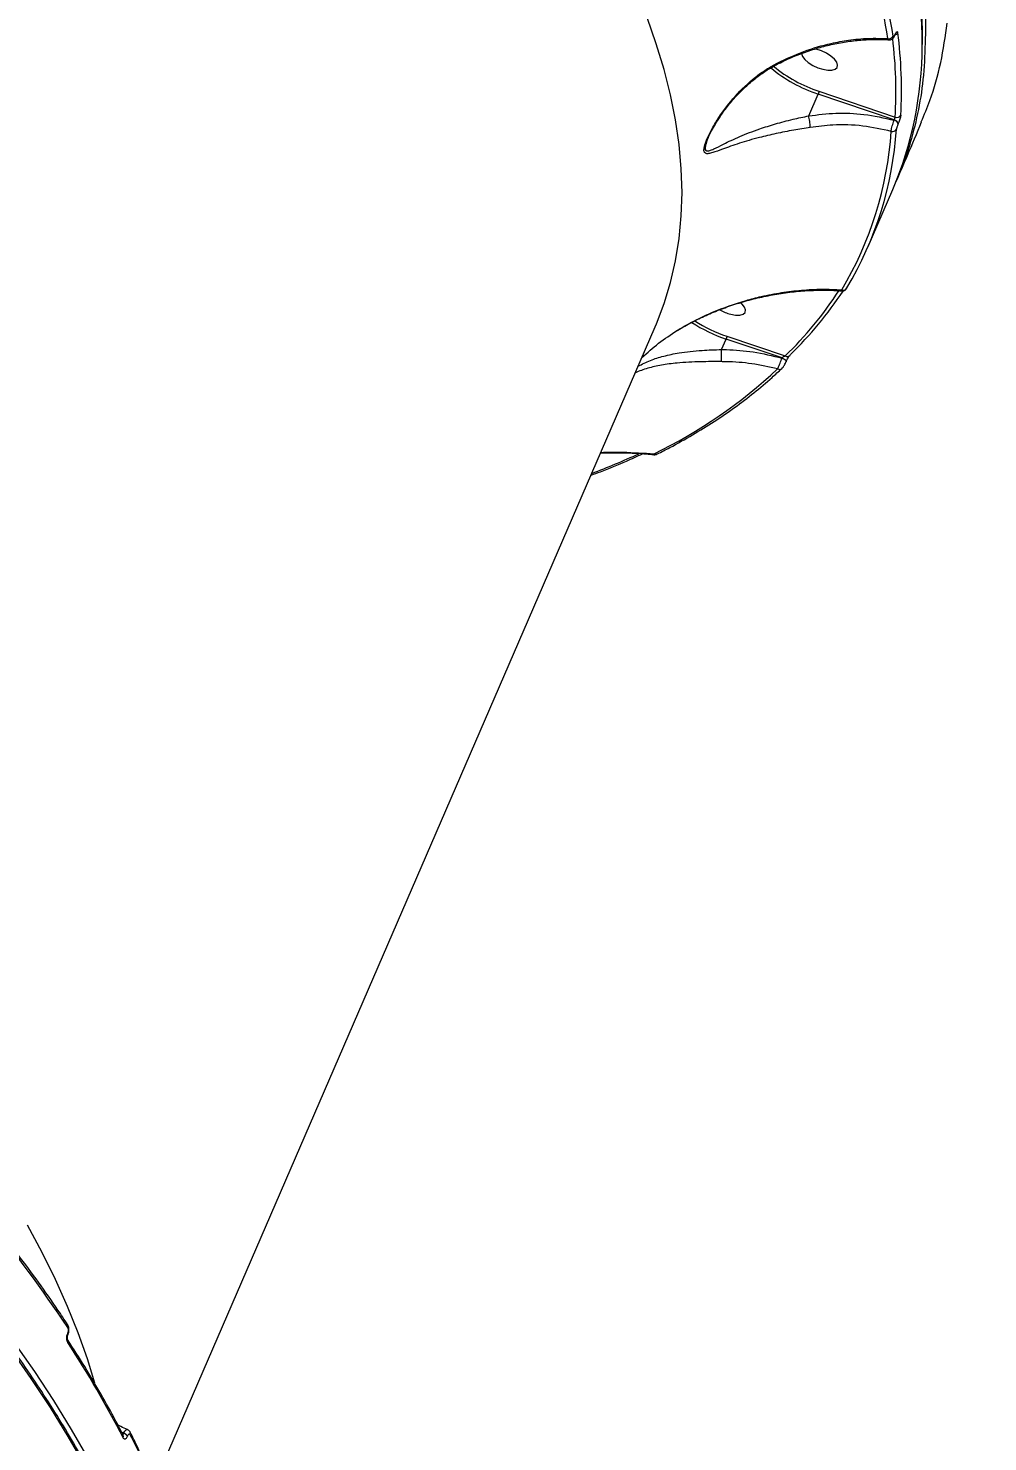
# Model space of a CAD drawing. Header units: millimetres. Extents: x -4688 to 6829, y -6350 to 4771.
# Drawn here: x 2915.8 to 3138.8, y 1034.5 to 1362.9 of the extents above; entities that cross this region are included whole.
import ezdxf

# ---------------------------------------------------------------- set-up
doc = ezdxf.new("R2010")
doc.units = ezdxf.units.MM
for name, color, linetype in [('DIKOM_ОБЪЕКТ', 7, 'Continuous'), ('DIKOM_РАЗМЕР_ЗОНА', 7, 'Continuous'), ('DIKOM_РАЗМЕР_ОБЪЕКТА', 7, 'Continuous')]:
    doc.layers.add(name, color=color, linetype=linetype)
doc.styles.add('style1', font='arial.ttf', dxfattribs={"width": 0.8})
doc.dimstyles.new('1-50', dxfattribs={"dimtxt": 300, "dimasz": 200, "dimexe": 100, "dimexo": 0, "dimgap": 100, "dimtad": 1, "dimtxsty": 'style1', "dimcen": 200, "dimclrd": 7, "dimclre": 7, "dimclrt": 7, "dimadec": 1, "dimazin": 2, "dimtfac": 1, "dimtmove": 0, "dimatfit": 2, "dimfxl": 0, "dimlwd": 25, "dimlwe": 18, "dimarcsym": 0})

# ---------------------------------------------------------------- blocks, each defined once
blk = doc.blocks.new('*D9')
at = {"layer": 'Defpoints', "color": 0, "transparency": 16777216}
for p in [(2285.35, 2926.08), (233.68, -3329.73), (5655.58, -3329.73)]:
    blk.add_point(p, dxfattribs=at)
at = {"layer": 'DIKOM_РАЗМЕР_ОБЪЕКТА', "color": 7, "lineweight": 18, "transparency": 16777216}
for p, q in [((2285.35, 2926.08), (5755.58, 2926.08)), ((233.68, -3329.73), (5755.58, -3329.73))]:
    blk.add_line(p, q, dxfattribs=at)
at = {"layer": 'DIKOM_РАЗМЕР_ОБЪЕКТА', "color": 7, "lineweight": 25, "transparency": 16777216}
blk.add_line((5655.58, 2726.08), (5655.58, -3129.73), dxfattribs=at)
at = {"layer": 'DIKOM_РАЗМЕР_ОБЪЕКТА', "color": 7, "transparency": 16777216}
for points in [[(5622.24, 2726.08), (5688.91, 2726.08), (5655.58, 2926.08)], [(5622.24, -3129.73), (5688.91, -3129.73), (5655.58, -3329.73)]]:
    blk.add_solid(points, dxfattribs=at)
at = {"layer": 'DIKOM_РАЗМЕР_ОБЪЕКТА', "color": 7, "transparency": 16777216, "insert": (5402.4, -130.27), "char_height": 300, "attachment_point": 5, "rotation": 90, "style": 'style1'}
blk.add_mtext('6250', dxfattribs=at)
blk = doc.blocks.new('*D10')
at = {"layer": 'Defpoints', "color": 0, "transparency": 16777216}
for p in [(2960.09, 4770.95), (741.18, -5330.34), (6729.08, -5330.34)]:
    blk.add_point(p, dxfattribs=at)
at = {"layer": 'DIKOM_РАЗМЕР_ЗОНА', "color": 7, "lineweight": 18, "transparency": 16777216}
for p, q in [((2960.09, 4770.95), (6829.08, 4770.95)), ((741.18, -5330.34), (6829.08, -5330.34))]:
    blk.add_line(p, q, dxfattribs=at)
at = {"layer": 'DIKOM_РАЗМЕР_ЗОНА', "color": 7, "lineweight": 25, "transparency": 16777216}
blk.add_line((6729.08, 4570.95), (6729.08, -5130.34), dxfattribs=at)
at = {"layer": 'DIKOM_РАЗМЕР_ЗОНА', "color": 7, "transparency": 16777216}
for points in [[(6695.74, 4570.95), (6762.41, 4570.95), (6729.08, 4770.95)], [(6695.74, -5130.34), (6762.41, -5130.34), (6729.08, -5330.34)]]:
    blk.add_solid(points, dxfattribs=at)
at = {"layer": 'DIKOM_РАЗМЕР_ЗОНА', "color": 7, "transparency": 16777216, "insert": (6475.9, -93.77), "char_height": 300, "attachment_point": 5, "rotation": 90, "style": 'style1'}
blk.add_mtext('10100', dxfattribs=at)
blk = doc.blocks.new('*D11')
at = {"layer": 'Defpoints', "color": 0, "transparency": 16777216}
for p in [(3703.08, 2652.76), (-3188.42, -47.63), (-3188.42, -4921.77)]:
    blk.add_point(p, dxfattribs=at)
at = {"layer": 'DIKOM_РАЗМЕР_ОБЪЕКТА', "color": 7, "lineweight": 18, "transparency": 16777216}
for p, q in [((3703.08, 2652.76), (3703.08, -5021.77)), ((-3188.42, -47.63), (-3188.42, -5021.77))]:
    blk.add_line(p, q, dxfattribs=at)
at = {"layer": 'DIKOM_РАЗМЕР_ОБЪЕКТА', "color": 7, "lineweight": 25, "transparency": 16777216}
blk.add_line((3503.08, -4921.77), (-2988.42, -4921.77), dxfattribs=at)
at = {"layer": 'DIKOM_РАЗМЕР_ОБЪЕКТА', "color": 7, "transparency": 16777216}
for points in [[(-2988.42, -4888.44), (-2988.42, -4955.11), (-3188.42, -4921.77)], [(3503.08, -4888.44), (3503.08, -4955.11), (3703.08, -4921.77)]]:
    blk.add_solid(points, dxfattribs=at)
at = {"layer": 'DIKOM_РАЗМЕР_ОБЪЕКТА', "color": 7, "transparency": 16777216, "insert": (4.08, -4668.6), "char_height": 300, "attachment_point": 5, "style": 'style1'}
blk.add_mtext('6900', dxfattribs=at)
blk = doc.blocks.new('*D12')
at = {"layer": 'Defpoints', "color": 0, "transparency": 16777216}
for p in [(4937.72, 2926.08), (-4688.42, -671.13), (4937.72, -6249.77)]:
    blk.add_point(p, dxfattribs=at)
at = {"layer": 'DIKOM_РАЗМЕР_ЗОНА', "color": 7, "lineweight": 18, "transparency": 16777216}
for p, q in [((4937.72, 2926.08), (4937.72, -6349.77)), ((-4688.42, -671.13), (-4688.42, -6349.77))]:
    blk.add_line(p, q, dxfattribs=at)
at = {"layer": 'DIKOM_РАЗМЕР_ЗОНА', "color": 7, "lineweight": 25, "transparency": 16777216}
blk.add_line((-4488.42, -6249.77), (4737.72, -6249.77), dxfattribs=at)
at = {"layer": 'DIKOM_РАЗМЕР_ЗОНА', "color": 7, "transparency": 16777216}
for points in [[(-4488.42, -6216.44), (-4488.42, -6283.11), (-4688.42, -6249.77)], [(4737.72, -6216.44), (4737.72, -6283.11), (4937.72, -6249.77)]]:
    blk.add_solid(points, dxfattribs=at)
at = {"layer": 'DIKOM_РАЗМЕР_ЗОНА', "color": 7, "transparency": 16777216, "insert": (124.65, -5996.6), "char_height": 300, "attachment_point": 5, "style": 'style1'}
blk.add_mtext('9650', dxfattribs=at)

msp = doc.modelspace()

# ---------------------------------------------------------------- linework, layer by layer
at = {"layer": 'DIKOM_ОБЪЕКТ', "color": 7, "linetype": 'Continuous', "lineweight": 15}
for p, q in [((3117.208, 1361.206), (3117.236, 1361.272)), ((3117.222, 1361.321), (3117.25, 1361.387)), ((3097.187, 1342.518), (3099.372, 1347.565)), ((3117.067, 1341.551), (3099.372, 1347.565)), ((3099.554, 1348.21), (3117.287, 1342.184)), ((3117.048, 1341.506), (3117.067, 1341.551)), ((3117.998, 1340.753), (3117.978, 1340.707)), ((3117.668, 1327.775), (3117.384, 1327.117)), ((3110.992, 1312.13), (3116.732, 1325.384)), ((2945.055, 1024.592), (3061.507, 1293.485)), ((3076.916, 1288.227), (3077.972, 1290.666)), ((3091, 1286.269), (3077.972, 1290.666)), ((3078.152, 1291.312), (3091.719, 1286.733)), ((3076.914, 1288.22), (3076.916, 1288.227)), ((3090.989, 1286.241), (3091, 1286.269)), ((3091.907, 1285.376), (3091.919, 1285.403)), ((2924.951, 1059.654), (2924.97, 1059.699)), ((2925.008, 1059.365), (2925.028, 1059.41)), ((2937.977, 1036.495), (2937.491, 1036.744)), ((2937.592, 1036.551), (2937.948, 1036.429)), ((2937.948, 1036.429), (2937.977, 1036.495)), ((2938.862, 1035.864), (2938.834, 1035.798))]:
    msp.add_line(p, q, dxfattribs=at)
at = {"layer": 'DIKOM_ОБЪЕКТ', "color": 7, "linetype": 'Continuous', "lineweight": 15, "flags": 128}
for points in [[(3123.575, 1358.789), (3123.562, 1361.461), (3123.292, 1367.256)], [(3061.507, 1293.485), (3061.798, 1294.167), (3063.611, 1298.932), (3065.097, 1303.833), (3066.253, 1308.865), (3067.078, 1314.024), (3067.572, 1319.305), (3067.734, 1324.704), (3067.564, 1330.215), (3067.063, 1335.833), (3066.23, 1341.552), (3065.067, 1347.368), (3063.574, 1353.276), (3061.753, 1359.269), (3059.606, 1365.341)], [(3117.208, 1361.206), (3117.221, 1361.248), (3117.222, 1361.321)], [(3117.234, 1361.267), (3117.249, 1361.313), (3117.25, 1361.387)], [(3095.501, 1357.024), (3095.504, 1356.984), (3095.722, 1356.321), (3096.262, 1355.603), (3097.082, 1354.889), (3098.114, 1354.237), (3099.274, 1353.699), (3100.469, 1353.319)], [(3100.469, 1353.319), (3101.602, 1353.128), (3102.582, 1353.141), (3103.328, 1353.357), (3103.78, 1353.759), (3103.902, 1354.314), (3103.684, 1354.978), (3103.144, 1355.695), (3102.324, 1356.409), (3101.292, 1357.061), (3100.132, 1357.599), (3098.937, 1357.979), (3098.623, 1358.05)], [(3079.069, 1296.42), (3080.202, 1296.229), (3081.181, 1296.242), (3081.927, 1296.458), (3082.38, 1296.86), (3082.502, 1297.416), (3082.284, 1298.079), (3081.743, 1298.796), (3081.4, 1299.127)], [(3092.769, 1286.838), (3092.862, 1286.944), (3092.948, 1287.096)], [(3090.989, 1286.241), (3091.213, 1286.152), (3091.424, 1286.04), (3091.61, 1285.913), (3091.76, 1285.778), (3091.864, 1285.642), (3091.917, 1285.514), (3091.916, 1285.401), (3091.907, 1285.376)], [(3091, 1286.269), (3091.225, 1286.179), (3091.436, 1286.068), (3091.622, 1285.94), (3091.771, 1285.805), (3091.876, 1285.669), (3091.929, 1285.541), (3091.928, 1285.428), (3091.919, 1285.403)], [(2915.517, 1084.874), (2918.946, 1078.538), (2922.059, 1072.259), (2924.853, 1066.043), (2927.324, 1059.896), (2929.471, 1053.823), (2931.198, 1048.167)], [(2912.458, 1057.638), (2917.205, 1050.847), (2921.648, 1044.091), (2925.786, 1037.376), (2929.615, 1030.708)], [(2928.9, 1029.058), (2925.071, 1035.726), (2920.934, 1042.44), (2916.49, 1049.196), (2911.744, 1055.987)]]:
    msp.add_lwpolyline(points, dxfattribs=at)
at = {"layer": 'DIKOM_ОБЪЕКТ', "color": 7, "linetype": 'Continuous', "lineweight": 15}
for centre, radius, start, end in [((2962.732, 1336.968), 155.936, 8.87118, 27.53585), ((2961.852, 1336.458), 155.592, 8.87118, 27.53585), ((3115.844, 1361.491), 1.07, 255.89797, 333.62601), ((3015.489, 1348.075), 101.969, 356.68762, 6.95285), ((3116.985, 1362.273), 0.994, 286.68677, 335.11114), ((3016.204, 1348.589), 102.545, 356.69628, 7.43285), ((3037.599, 1358.998), 85.976, 336.98511, 359.8608), ((3109.898, 1379.459), 33.586, 230.14844, 251.73646), ((3109.803, 1379.224), 32.663, 230.44706, 251.71349), ((3116.824, 1340.304), 1.223, 19.27827, 79.45054), ((3116.844, 1340.349), 1.223, 19.27827, 79.45054), ((3117.66, 1343.142), 1.028, 248.72971, 333.27435), ((3034.295, 1344.374), 82.252, 329.0768, 356.18657), ((3035.335, 1344.901), 82.433, 329.0768, 356.18657), ((3116.675, 1339.874), 1.018, 252.25778, 333.46203), ((3030.309, 1350.158), 88.283, 314.07478, 326.82694), ((3031.309, 1350.75), 88.607, 314.07916, 326.46997), ((3105.229, 1302.942), 0.916, 245.93092, 333.92247), ((3081.505, 1306.156), 10.036, 240.14485, 255.94943), ((3089.783, 1325.253), 36.548, 237.22516, 251.14508), ((3089.647, 1324.939), 35.537, 237.74704, 251.12912), ((3090.353, 1284.491), 0.873, 243.07914, 311.98921), ((3092.173, 1287.494), 0.886, 239.12599, 312.2681), ((3009.21, 1370.529), 118.563, 296.04116, 312.9261), ((2987.556, 1416.424), 167.765, 290.66824, 294.71952), ((3061.666, 1264.689), 0.797, 239.49898, 295.32004), ((2624.277, 859.343), 362.094, 33.85939, 43.9373), ((2924.347, 1061.392), 0.688, 333.54541, 30.72971), ((2924.345, 1057.889), 0.687, 333.48859, 30.59138), ((2924.714, 1059.457), 0.308, 342.26482, 39.7563), ((2720.311, 923.617), 244.597, 27.19747, 33.20936), ((2924.732, 1059.502), 0.309, 342.82153, 39.69744), ((2937.215, 1035.72), 0.719, 334.69718, 25.61595), ((2937.512, 1034.88), 1.61, 34.79592, 74.2843), ((2937.541, 1034.945), 1.61, 34.79592, 74.2843), ((2938.844, 1036.426), 0.717, 334.62735, 25.67785), ((2801.22, 964.028), 155.936, 8.87118, 27.53585)]:
    msp.add_arc(centre, radius, start, end, dxfattribs=at)
for points, knots in [([(3123.615, 1359.108), (3123.627, 1359.525), (3123.688, 1361.732), (3123.508, 1365.827), (3123.062, 1371.391), (3122.296, 1377.055), (3121.241, 1382.804), (3119.89, 1388.636), (3118.246, 1394.546), (3116.311, 1400.529), (3114.084, 1406.581), (3111.569, 1412.697), (3108.767, 1418.872), (3105.68, 1425.102), (3102.311, 1431.382), (3098.663, 1437.707), (3094.738, 1444.072), (3090.539, 1450.472), (3086.071, 1456.903), (3081.335, 1463.36), (3076.336, 1469.838), (3071.077, 1476.333), (3065.563, 1482.838), (3059.798, 1489.35), (3053.786, 1495.864), (3047.531, 1502.375), (3041.039, 1508.878), (3034.315, 1515.368), (3027.362, 1521.84), (3020.188, 1528.29), (3012.796, 1534.713), (3005.193, 1541.104), (2997.384, 1547.457), (2989.375, 1553.769), (2981.173, 1560.035), (2972.783, 1566.25), (2964.212, 1572.41), (2955.465, 1578.509), (2946.551, 1584.543), (2937.474, 1590.508), (2928.243, 1596.4), (2918.865, 1602.213), (2909.345, 1607.944), (2899.691, 1613.587), (2889.912, 1619.141), (2880.012, 1624.597), (2871.117, 1629.365), (2865.499, 1632.287), (2863.251, 1633.456)], [0, 0, 0, 0, 0.0051792, 0.02739, 0.049613, 0.0718476, 0.0940928, 0.1163476, 0.1386106, 0.1608803, 0.1831556, 0.2054353, 0.2277182, 0.2500035, 0.2722903, 0.294578, 0.3168662, 0.3391542, 0.3614417, 0.3837286, 0.4060147, 0.4282999, 0.450584, 0.4728671, 0.4951492, 0.5174301, 0.53971, 0.5619889, 0.5842667, 0.6065436, 0.6288196, 0.6510947, 0.673369, 0.6956426, 0.7179154, 0.7401875, 0.762459, 0.7847299, 0.8070002, 0.82927, 0.8515394, 0.8738084, 0.896077, 0.9183452, 0.9406131, 0.9628807, 0.9851481, 1, 1, 1, 1]), ([(2982.234, 1560.749), (2985.501, 1558.261), (2992.913, 1552.618), (3004.031, 1543.695), (3015.574, 1533.997), (3026.671, 1524.181), (3037.294, 1514.273), (3046.595, 1505.1), (3054.672, 1496.712), (3061.654, 1489.116), (3068.306, 1481.515), (3075.236, 1473.177), (3082.308, 1464.112), (3089.366, 1454.34), (3096.11, 1444.175), (3102.416, 1433.655), (3107.956, 1423.199), (3112.554, 1413.247), (3115.983, 1404.582), (3118.824, 1396.131), (3121.087, 1387.892), (3122.886, 1379.144), (3123.978, 1370.217), (3124.445, 1363.966), (3124.271, 1360.671), (3124.258, 1360.429)], [0, 0, 0, 0, 0.03701525, 0.08397103, 0.13114544, 0.17840205, 0.2260451, 0.27377282, 0.30996683, 0.34616084, 0.38250397, 0.41884709, 0.46580283, 0.51297722, 0.5602338, 0.61392196, 0.66773138, 0.71596111, 0.76427869, 0.80067299, 0.84762873, 0.89480312, 0.9420597, 0.99574786, 1, 1, 1, 1]), ([(3123.338, 1341.142), (3124.04, 1342.779), (3125.936, 1347.197), (3128.036, 1354.822), (3128.946, 1360.986), (3129.401, 1364.071)], [0, 0, 0, 0, 0.2272551, 0.6131545, 1, 1, 1, 1]), ([(3090.007, 1354.839), (3092.013, 1355.771), (3096.077, 1357.659), (3101.642, 1359.251), (3106.652, 1360.172), (3111.076, 1360.601), (3114.074, 1360.502), (3115.583, 1360.452)], [0, 0, 0, 0, 0.23987756, 0.48587446, 0.63942207, 0.81854811, 1, 1, 1, 1]), ([(3090.188, 1354.635), (3090.732, 1354.914), (3092.35, 1355.742), (3095.141, 1356.883), (3098.532, 1358.062), (3101.977, 1358.994), (3105.434, 1359.679), (3108.879, 1360.12), (3112.271, 1360.281), (3114.615, 1360.28), (3115.791, 1360.158), (3115.888, 1360.148)], [0, 0, 0, 0, 0.0658076, 0.1956648, 0.3265874, 0.4584013, 0.5906606, 0.7226947, 0.8552628, 0.9880566, 1, 1, 1, 1]), ([(3115.891, 1360.185), (3115.848, 1360.182), (3115.722, 1360.173), (3115.638, 1360.342), (3115.583, 1360.452)], [0, 0, 0, 0, 0.3469512, 1, 1, 1, 1]), ([(3115.892, 1360.173), (3115.944, 1360.164), (3116.108, 1360.137), (3116.372, 1360.221), (3116.64, 1360.374), (3116.863, 1360.595), (3117.051, 1360.861), (3117.158, 1361.114), (3117.213, 1361.242)], [0, 0, 0, 0, 0.0795069, 0.2529277, 0.4102774, 0.5674789, 0.781196, 1, 1, 1, 1]), ([(3116.803, 1361.015), (3116.815, 1360.966), (3116.84, 1360.867), (3116.926, 1360.861), (3117.036, 1360.967), (3117.14, 1361.14), (3117.201, 1361.274), (3117.222, 1361.321)], [0, 0, 0, 0, 0.22882935, 0.45784653, 0.67851431, 0.88836176, 1, 1, 1, 1]), ([(3117.236, 1361.266), (3117.258, 1361.315), (3117.308, 1361.434), (3117.367, 1361.538), (3117.405, 1361.59), (3117.399, 1361.583), (3117.398, 1361.582)], [0, 0, 0, 0, 0.2714305, 0.6457155, 0.9258778, 1, 1, 1, 1]), ([(3117.25, 1361.387), (3117.282, 1361.456), (3117.375, 1361.662), (3117.534, 1361.926), (3117.703, 1362.088), (3117.834, 1362.08), (3117.869, 1361.93), (3117.887, 1361.854)], [0, 0, 0, 0, 0.1082969, 0.3204328, 0.5430623, 0.7715679, 1, 1, 1, 1]), ([(3124.258, 1360.429), (3124.173, 1357.588), (3124.006, 1351.983), (3122.792, 1343.951), (3121.045, 1336.895), (3119.45, 1331.821), (3118.364, 1329.371), (3118.075, 1328.72)], [0, 0, 0, 0, 0.25327808, 0.49977129, 0.74671348, 0.93271799, 1, 1, 1, 1]), ([(3097.537, 1339.827), (3096.258, 1339.617), (3093.511, 1339.167), (3089.515, 1338.388), (3085.214, 1337.38), (3080.954, 1336.135), (3077.41, 1334.861), (3075.16, 1334.018), (3073.888, 1333.691), (3073.168, 1333.705), (3072.891, 1334.066), (3072.818, 1334.604), (3072.922, 1335.448), (3073.566, 1337.258), (3074.72, 1339.593), (3076.785, 1343.012), (3079.977, 1347.182), (3083.826, 1350.831), (3087.266, 1353.333), (3089.09, 1354.335), (3090.007, 1354.839)], [0, 0, 0, 0, 0.0590563, 0.1267719, 0.1965296, 0.2899972, 0.3861938, 0.4527701, 0.4864319, 0.5209066, 0.5489138, 0.5542507, 0.5800467, 0.6152112, 0.661735, 0.7094941, 0.8061407, 0.905605, 0.9525542, 1, 1, 1, 1]), ([(3073.833, 1337.423), (3073.88, 1337.536), (3074.098, 1338.053), (3074.642, 1339.123), (3075.557, 1340.742), (3076.844, 1342.747), (3078.554, 1345.055), (3080.664, 1347.488), (3082.973, 1349.749), (3085.398, 1351.723), (3087.764, 1353.359), (3089.405, 1354.233), (3090.182, 1354.648)], [0, 0, 0, 0, 0.0179251, 0.0821347, 0.1579574, 0.2574684, 0.3823076, 0.5140216, 0.6524886, 0.776461, 0.8940082, 1, 1, 1, 1]), ([(3090.162, 1354.686), (3090.159, 1354.678), (3090.15, 1354.655), (3090.085, 1354.731), (3090.027, 1354.811), (3090.007, 1354.839)], [0, 0, 0, 0, 0.2761427, 0.7508034, 1, 1, 1, 1]), ([(3099.554, 1348.21), (3099.554, 1348.201), (3099.553, 1348.183), (3099.547, 1348.127), (3099.528, 1348.028), (3099.487, 1347.875), (3099.433, 1347.712), (3099.392, 1347.614), (3099.372, 1347.565)], [0, 0, 0, 0, 0.0702026, 0.1414141, 0.3560617, 0.5707081, 0.7853541, 1, 1, 1, 1]), ([(3097.187, 1342.518), (3099.286, 1342.772), (3103.535, 1343.285), (3110.269, 1343.007), (3114.712, 1342.023), (3117.048, 1341.506)], [0, 0, 0, 0, 0.316569, 0.6406672, 1, 1, 1, 1]), ([(3073.833, 1337.423), (3073.823, 1337.404), (3073.517, 1336.79), (3073.199, 1335.805), (3073.074, 1335.006), (3073.147, 1334.538), (3073.43, 1334.278), (3074.149, 1334.415), (3075.418, 1334.95), (3077.636, 1336.084), (3081.109, 1337.733), (3085.223, 1339.333), (3089.425, 1340.658), (3093.272, 1341.664), (3095.949, 1342.255), (3097.185, 1342.512), (3097.186, 1342.512)], [0, 0, 0, 0, 0.0017519, 0.0560196, 0.094589, 0.1025553, 0.1449215, 0.1979355, 0.2530577, 0.3619929, 0.5173097, 0.6763035, 0.7886159, 0.9035336, 0.9999467, 1, 1, 1, 1]), ([(3097.186, 1342.512), (3097.186, 1342.513), (3097.186, 1342.515), (3097.187, 1342.517), (3097.187, 1342.518)], [0, 0, 0, 0, 0.612862, 1, 1, 1, 1]), ([(3097.537, 1339.827), (3097.537, 1339.846), (3097.538, 1339.919), (3097.531, 1340.141), (3097.495, 1340.579), (3097.415, 1341.212), (3097.308, 1341.893), (3097.227, 1342.306), (3097.186, 1342.512)], [0, 0, 0, 0, 0.0380911, 0.1491952, 0.3618972, 0.5745983, 0.7872992, 1, 1, 1, 1]), ([(3116.365, 1338.904), (3114.171, 1339.384), (3109.725, 1340.356), (3103.329, 1340.558), (3099.286, 1340.048), (3097.537, 1339.827)], [0, 0, 0, 0, 0.355859, 0.7214801, 1, 1, 1, 1]), ([(3116.365, 1338.904), (3116.376, 1339.026), (3116.398, 1339.27), (3116.519, 1339.835), (3116.691, 1340.469), (3116.878, 1341.053), (3116.999, 1341.376), (3117.048, 1341.506)], [0, 0, 0, 0, 0.2142525, 0.4283241, 0.6427324, 0.8576152, 1, 1, 1, 1]), ([(3117.067, 1341.551), (3117.081, 1341.582), (3117.114, 1341.662), (3117.17, 1341.804), (3117.225, 1341.958), (3117.268, 1342.096), (3117.281, 1342.154), (3117.287, 1342.184)], [0, 0, 0, 0, 0.1407275, 0.3551897, 0.5699448, 0.7849277, 1, 1, 1, 1]), ([(3117.461, 1327.083), (3118.359, 1329.157), (3120.374, 1333.805), (3122.338, 1338.503), (3123.426, 1341.105)], [0, 0, 0, 0, 0.4459833, 1, 1, 1, 1]), ([(3117.978, 1340.707), (3117.951, 1340.643), (3117.884, 1340.483), (3117.779, 1340.194), (3117.681, 1339.88), (3117.609, 1339.6), (3117.594, 1339.479), (3117.586, 1339.419)], [0, 0, 0, 0, 0.14226816, 0.35709151, 0.5715532, 0.78571446, 1, 1, 1, 1]), ([(3118.578, 1342.679), (3118.568, 1342.588), (3118.546, 1342.406), (3118.44, 1341.986), (3118.294, 1341.516), (3118.138, 1341.085), (3118.037, 1340.847), (3117.998, 1340.753)], [0, 0, 0, 0, 0.2150376, 0.4299703, 0.6447112, 0.8592201, 1, 1, 1, 1]), ([(3066.65, 1292.688), (3066.941, 1292.864), (3068.401, 1293.744), (3071.109, 1295.205), (3076.116, 1297.514), (3081.173, 1299.286), (3086.532, 1300.665), (3090.844, 1301.499), (3095.547, 1302.063), (3100.247, 1302.31), (3103.316, 1302.174), (3104.855, 1302.106)], [0, 0, 0, 0, 0.0242949, 0.1218861, 0.2202173, 0.4215155, 0.5118876, 0.6318247, 0.7525904, 0.8758755, 1, 1, 1, 1]), ([(3066.726, 1292.685), (3067.27, 1293.02), (3068.855, 1293.996), (3071.636, 1295.413), (3075.067, 1296.957), (3078.676, 1298.32), (3082.434, 1299.498), (3086.313, 1300.471), (3090.277, 1301.224), (3094.303, 1301.747), (3098.336, 1302.016), (3101.92, 1302.059), (3104.102, 1301.898), (3104.984, 1301.833)], [0, 0, 0, 0, 0.0458147, 0.1334497, 0.2239518, 0.317456, 0.4139133, 0.5130612, 0.6143975, 0.7174997, 0.8229144, 0.9283824, 1, 1, 1, 1]), ([(3104.985, 1301.864), (3104.972, 1301.859), (3104.906, 1301.83), (3104.872, 1301.955), (3104.858, 1302.085), (3104.855, 1302.106)], [0, 0, 0, 0, 0.162436, 0.8658785, 1, 1, 1, 1]), ([(3104.987, 1301.849), (3105.071, 1301.847), (3105.242, 1301.842), (3105.474, 1301.922), (3105.66, 1302.033), (3105.79, 1302.151), (3105.875, 1302.252), (3105.947, 1302.352), (3105.99, 1302.425), (3106.017, 1302.471)], [0, 0, 0, 0, 0.1669273, 0.3356333, 0.4807237, 0.6018385, 0.7017266, 0.8121703, 1, 1, 1, 1]), ([(3058.427, 1286.374), (3059.683, 1287.503), (3062.24, 1289.802), (3065.163, 1291.715), (3066.65, 1292.688)], [0, 0, 0, 0, 0.4911338, 1, 1, 1, 1]), ([(3078.152, 1291.312), (3078.152, 1291.305), (3078.152, 1291.287), (3078.146, 1291.232), (3078.127, 1291.13), (3078.086, 1290.977), (3078.032, 1290.813), (3077.992, 1290.715), (3077.972, 1290.666)], [0, 0, 0, 0, 0.0536285, 0.1414105, 0.356061, 0.5707083, 0.7853541, 1, 1, 1, 1]), ([(3057.547, 1284.342), (3058.464, 1284.819), (3060.185, 1285.714), (3063.449, 1286.734), (3066.578, 1287.403), (3069.623, 1287.814), (3072.876, 1288.094), (3075.39, 1288.185), (3076.914, 1288.22), (3076.914, 1288.22)], [0, 0, 0, 0, 0.2070571, 0.3885658, 0.5742817, 0.6928381, 0.8136573, 0.9999405, 1, 1, 1, 1]), ([(3076.887, 1285.41), (3076.887, 1285.42), (3076.887, 1285.509), (3076.89, 1285.766), (3076.895, 1286.295), (3076.901, 1286.939), (3076.908, 1287.617), (3076.912, 1288.023), (3076.914, 1288.22)], [0, 0, 0, 0, 0.02596094, 0.22027894, 0.41788623, 0.61549118, 0.81309536, 1, 1, 1, 1]), ([(3076.916, 1288.227), (3077.304, 1288.221), (3079.76, 1288.182), (3084.529, 1287.791), (3088.758, 1286.776), (3090.989, 1286.241)], [0, 0, 0, 0, 0.0814791, 0.5156603, 1, 1, 1, 1]), ([(3076.887, 1285.41), (3075.28, 1285.415), (3072.672, 1285.424), (3069.253, 1285.306), (3066.132, 1285.082), (3062.888, 1284.641), (3059.556, 1283.906), (3057.811, 1283.2), (3056.892, 1282.829)], [0, 0, 0, 0, 0.190744, 0.3095433, 0.4310665, 0.610266, 0.7948671, 1, 1, 1, 1]), ([(3062.007, 1263.969), (3062.973, 1264.461), (3065.773, 1265.888), (3070.212, 1268.373), (3075.237, 1271.476), (3079.995, 1274.737), (3084.483, 1278.155), (3088.107, 1281.206), (3090.186, 1283.143), (3090.939, 1283.845)], [0, 0, 0, 0, 0.0864553, 0.2506159, 0.4147422, 0.5788119, 0.742815, 0.906742, 1, 1, 1, 1]), ([(3089.958, 1283.713), (3087.961, 1284.164), (3084.045, 1285.047), (3079.621, 1285.383), (3077.262, 1285.406), (3076.887, 1285.41)], [0, 0, 0, 0, 0.4665329, 0.9150118, 1, 1, 1, 1]), ([(3089.958, 1283.713), (3089.997, 1283.805), (3090.082, 1284.002), (3090.281, 1284.485), (3090.517, 1285.064), (3090.764, 1285.678), (3090.913, 1286.052), (3090.989, 1286.241)], [0, 0, 0, 0, 0.1847847, 0.3988088, 0.6012662, 0.7990297, 1, 1, 1, 1]), ([(3090.933, 1283.847), (3090.972, 1283.883), (3091.142, 1284.041), (3091.36, 1284.357), (3091.647, 1284.834), (3091.83, 1285.19), (3091.903, 1285.37), (3091.921, 1285.414)], [0, 0, 0, 0, 0.098615, 0.4321922, 0.6859992, 0.9232068, 1, 1, 1, 1]), ([(3091, 1286.269), (3091.019, 1286.304), (3091.043, 1286.35), (3091.113, 1286.438), (3091.217, 1286.535), (3091.382, 1286.637), (3091.556, 1286.708), (3091.666, 1286.725), (3091.719, 1286.733)], [0, 0, 0, 0, 0.1271618, 0.162621, 0.3404126, 0.5454045, 0.7831459, 1, 1, 1, 1]), ([(3091.921, 1285.404), (3091.924, 1285.413), (3091.965, 1285.513), (3092.086, 1285.761), (3092.277, 1286.118), (3092.491, 1286.469), (3092.659, 1286.709), (3092.757, 1286.826), (3092.767, 1286.835), (3092.77, 1286.838)], [0, 0, 0, 0, 0.0166578, 0.1880929, 0.37688, 0.5794631, 0.7893571, 0.9257925, 1, 1, 1, 1]), ([(3048.847, 1264.253), (3050.626, 1264.265), (3054.206, 1264.29), (3058.308, 1264.109), (3060.598, 1263.859), (3061.155, 1263.798)], [0, 0, 0, 0, 0.42769114, 0.86069835, 1, 1, 1, 1]), ([(3048.881, 1264.331), (3049.306, 1264.354), (3051.022, 1264.443), (3055.173, 1264.388), (3058.841, 1264.156), (3061.261, 1264.003)], [0, 0, 0, 0, 0.1007936, 0.4067676, 1, 1, 1, 1]), ([(3046.59, 1259.041), (3047.322, 1259.306), (3050.15, 1260.33), (3054.158, 1261.984), (3057.327, 1263.442), (3058.58, 1264.019)], [0, 0, 0, 0, 0.17434878, 0.67358032, 1, 1, 1, 1]), ([(3061.155, 1263.801), (3061.165, 1263.811), (3061.178, 1263.824), (3061.24, 1263.958), (3061.261, 1264.003)], [0, 0, 0, 0, 0.6662024, 1, 1, 1, 1]), ([(3061.155, 1263.792), (3061.237, 1263.786), (3061.46, 1263.769), (3061.746, 1263.845), (3061.927, 1263.94), (3062.002, 1263.979)], [0, 0, 0, 0, 0.2546935, 0.6933052, 1, 1, 1, 1]), ([(2949.907, 958.009), (2949.919, 958.427), (2949.981, 960.634), (2949.801, 964.728), (2949.355, 970.293), (2948.588, 975.957), (2947.533, 981.706), (2946.183, 987.538), (2944.539, 993.447), (2942.603, 999.431), (2940.377, 1005.483), (2937.861, 1011.599), (2935.059, 1017.774), (2931.973, 1024.004), (2928.604, 1030.283), (2924.956, 1036.608), (2921.031, 1042.973), (2916.832, 1049.374), (2912.363, 1055.805), (2907.627, 1062.262), (2902.628, 1068.74), (2897.37, 1075.234), (2891.856, 1081.74), (2886.09, 1088.252), (2880.078, 1094.766), (2873.824, 1101.277), (2867.332, 1107.78), (2860.607, 1114.27), (2853.655, 1120.742), (2846.48, 1127.192), (2839.088, 1133.614), (2831.485, 1140.005), (2823.677, 1146.359), (2815.668, 1152.671), (2807.466, 1158.937), (2799.075, 1165.152), (2790.504, 1171.311), (2781.758, 1177.41), (2772.843, 1183.445), (2763.767, 1189.41), (2754.536, 1195.301), (2745.157, 1201.114), (2735.637, 1206.845), (2725.984, 1212.489), (2716.204, 1218.042), (2706.304, 1223.499), (2697.409, 1228.267), (2691.791, 1231.188), (2689.543, 1232.357)], [0, 0, 0, 0, 0.0051792, 0.02739, 0.049613, 0.0718476, 0.0940928, 0.1163476, 0.1386106, 0.1608803, 0.1831556, 0.2054353, 0.2277182, 0.2500035, 0.2722903, 0.294578, 0.3168662, 0.3391542, 0.3614417, 0.3837286, 0.4060147, 0.4282999, 0.450584, 0.4728671, 0.4951492, 0.5174301, 0.53971, 0.5619889, 0.5842667, 0.6065436, 0.6288196, 0.6510947, 0.673369, 0.6956426, 0.7179154, 0.7401875, 0.762459, 0.7847299, 0.8070002, 0.82927, 0.8515394, 0.8738084, 0.896077, 0.9183452, 0.9406131, 0.9628807, 0.9851481, 1, 1, 1, 1]), ([(2924.938, 1061.744), (2924.189, 1062.868), (2922.017, 1066.127), (2918.216, 1071.547), (2913.449, 1078.006), (2908.415, 1084.487), (2903.123, 1090.983), (2897.577, 1097.49), (2891.88, 1103.888), (2887.625, 1108.482), (2885.327, 1110.903), (2884.981, 1111.268)], [0, 0, 0, 0, 0.0688534, 0.1997292, 0.3306033, 0.4614725, 0.5923362, 0.7231939, 0.8540453, 0.9780022, 1, 1, 1, 1]), ([(2925.027, 1059.409), (2925.027, 1059.41), (2925.142, 1059.618), (2925.253, 1060.136), (2925.265, 1060.917), (2925.139, 1061.472), (2924.952, 1061.706), (2924.927, 1061.737)], [0, 0, 0, 0, 0.0007505, 0.303489, 0.610938, 0.9486901, 1, 1, 1, 1]), ([(2924.97, 1059.699), (2924.995, 1059.764), (2925.058, 1059.925), (2925.114, 1060.226), (2925.122, 1060.562), (2925.074, 1060.871), (2925, 1061.014), (2924.963, 1061.086)], [0, 0, 0, 0, 0.1422682, 0.3570915, 0.5715532, 0.7857145, 1, 1, 1, 1]), ([(2924.959, 1057.583), (2924.904, 1057.69), (2924.794, 1057.905), (2924.723, 1058.368), (2924.736, 1058.871), (2924.821, 1059.319), (2924.914, 1059.559), (2924.951, 1059.654)], [0, 0, 0, 0, 0.2150376, 0.4299703, 0.6447112, 0.8592201, 1, 1, 1, 1]), ([(2924.935, 1058.241), (2924.935, 1058.242), (2924.934, 1058.243), (2924.908, 1058.312), (2924.881, 1058.445), (2924.867, 1058.644), (2924.88, 1058.89), (2924.926, 1059.135), (2924.979, 1059.302), (2925.005, 1059.355), (2925.008, 1059.362)], [0, 0, 0, 0, 0.0839469, 0.1948535, 0.333784, 0.4742748, 0.6405445, 0.8192864, 0.9761265, 1, 1, 1, 1]), ([(2937.863, 1036.03), (2937.295, 1037.128), (2935.649, 1040.311), (2932.704, 1045.617), (2928.982, 1051.921), (2926.277, 1056.145), (2924.936, 1058.239)], [0, 0, 0, 0, 0.1499049, 0.4348026, 0.7197092, 1, 1, 1, 1]), ([(2938.853, 1037.391), (2938.33, 1037.592), (2937.571, 1037.883), (2936.862, 1038.256), (2936.642, 1038.371)], [0, 0, 0, 0, 0.6908546, 1, 1, 1, 1]), ([(2937.543, 1036.28), (2937.581, 1036.267), (2937.669, 1036.237), (2937.791, 1036.26), (2937.872, 1036.317), (2937.919, 1036.372), (2937.936, 1036.406), (2937.948, 1036.429)], [0, 0, 0, 0, 0.2527774, 0.5776336, 0.7936668, 0.861344, 1, 1, 1, 1]), ([(2938.834, 1035.798), (2938.801, 1035.729), (2938.706, 1035.524), (2938.512, 1035.268), (2938.27, 1035.125), (2938.036, 1035.158), (2937.922, 1035.327), (2937.865, 1035.412)], [0, 0, 0, 0, 0.1082969, 0.3204328, 0.5430623, 0.7715679, 1, 1, 1, 1]), ([(2937.977, 1036.495), (2938.023, 1036.587), (2938.158, 1036.852), (2938.397, 1037.184), (2938.655, 1037.401), (2938.779, 1037.362), (2938.835, 1037.345)], [0, 0, 0, 0, 0.1549856, 0.44635, 0.7504378, 1, 1, 1, 1]), ([(2939.475, 1036.728), (2939.451, 1036.785), (2939.37, 1036.978), (2939.149, 1037.215), (2938.917, 1037.31), (2938.83, 1037.346)], [0, 0, 0, 0, 0.2078373, 0.7021148, 1, 1, 1, 1]), ([(2939.492, 1036.118), (2939.455, 1036.174), (2939.382, 1036.285), (2939.23, 1036.307), (2939.073, 1036.212), (2938.947, 1036.045), (2938.884, 1035.91), (2938.862, 1035.864)], [0, 0, 0, 0, 0.22882935, 0.45784653, 0.67851431, 0.88836176, 1, 1, 1, 1]), ([(2955.35, 988.494), (2955.203, 989.493), (2954.78, 992.388), (2953.853, 997.244), (2952.473, 1003.083), (2950.797, 1009.002), (2948.829, 1014.993), (2946.572, 1021.052), (2944.022, 1027.175), (2941.632, 1032.409), (2940.048, 1035.609), (2939.492, 1036.733)], [0, 0, 0, 0, 0.0652935, 0.1891249, 0.3129924, 0.4369046, 0.560854, 0.6848334, 0.8088363, 0.9328568, 1, 1, 1, 1])]:
    msp.add_open_spline(points, degree=3, knots=knots, dxfattribs=at)

# ---------------------------------------------------------------- dimensions: what is measured, and where the dimension line sits
at = {"layer": 'DIKOM_РАЗМЕР_ЗОНА'}
dim = msp.add_linear_dim(base=(6729.076, -5330.338), p1=(2960.09, 4770.953), p2=(741.185, -5330.338), angle=90, text='10100', dimstyle='1-50', dxfattribs=at)
dim.commit()
dim.dimension.update_dxf_attribs({"geometry": '*D10', "text_midpoint": (6729.076, -93.775), "dimtype": 160})
dim = msp.add_linear_dim(base=(4937.725, -6249.775), p1=(-4688.422, -671.127), p2=(4937.725, 2926.075), text='9650', dimstyle='1-50', dxfattribs=at)
dim.commit()
dim.dimension.update_dxf_attribs({"geometry": '*D12', "text_midpoint": (124.651, -6249.775), "dimtype": 160})
at = {"layer": 'DIKOM_РАЗМЕР_ОБЪЕКТА'}
dim = msp.add_linear_dim(base=(5655.576, -3329.729), p1=(2285.35, 2926.075), p2=(233.685, -3329.729), angle=90, text='6250', dimstyle='1-50', dxfattribs=at)
dim.commit()
dim.dimension.update_dxf_attribs({"geometry": '*D9', "text_midpoint": (5655.576, -130.275), "dimtype": 160})
dim = msp.add_linear_dim(base=(-3188.422, -4921.775), p1=(3703.085, 2652.764), p2=(-3188.422, -47.627), text='6900', dimstyle='1-50', dxfattribs=at)
dim.commit()
dim.dimension.update_dxf_attribs({"geometry": '*D11', "text_midpoint": (4.076, -4921.775), "dimtype": 160})

doc.saveas('drawing.dxf')
